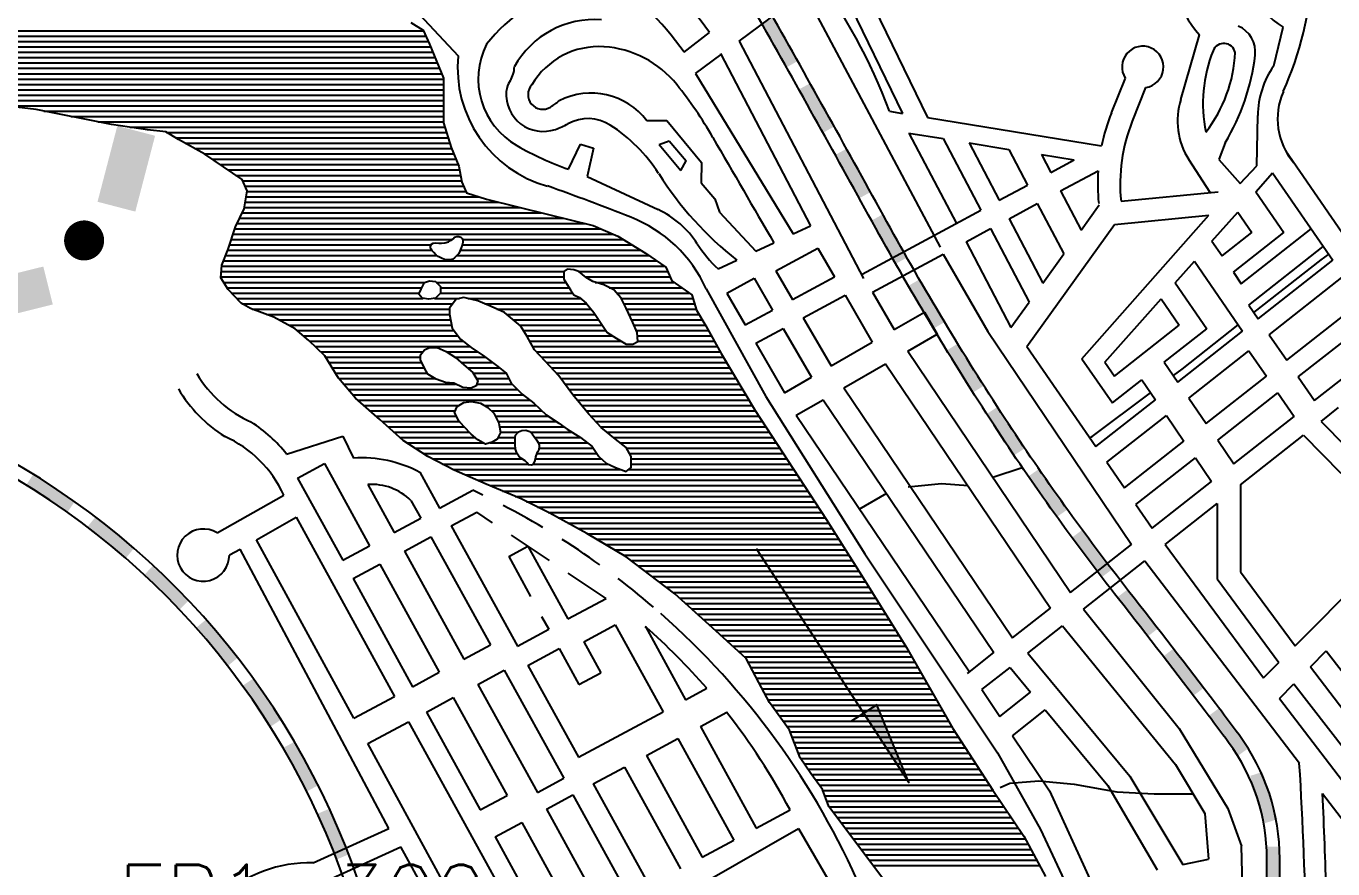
# Model space of a CAD drawing. Extents: x 578289 to 593263, y 7501070 to 7511782.
# Drawn here: x 582060 to 583282, y 7510022 to 7510809 of the extents above; entities that cross this region are included whole.
import ezdxf

# ---------------------------------------------------------------- set-up
doc = ezdxf.new("R2010")
doc.units = 0
doc.header["$LTSCALE"] = 170
doc.header["$MEASUREMENT"] = 0
doc.linetypes.add('HIDDEN', pattern=[0.375, 0.25, -0.125])
doc.layers.get('0').update_dxf_attribs({"linetype": 'CONTINUOUS'})
for name, color, linetype in [('HATCH', 4, 'CONTINUOUS'), ('L-FERREA', 6, 'CONTINUOUS'), ('LIMITE-PROJETO', 1, 'CONTINUOUS'), ('PROJECAO', 7, 'HIDDEN'), ('RIO', 4, 'CONTINUOUS'), ('RUA', 7, 'CONTINUOUS'), ('TEXTO', 5, 'CONTINUOUS')]:
    doc.layers.add(name, color=color, linetype=linetype)
doc.styles.get("Standard").update_dxf_attribs({"font": 'ROMANSBR.SHX'})

# ---------------------------------------------------------------- blocks, each defined once
blk = doc.blocks.new('*X9')
at = {"color": 0}
for p, q in [((581785.4, 7510805), (582432, 7510805)), ((581781.5, 7510795), (582436.5, 7510795)), ((581783.5, 7510800), (582434.2, 7510800)), ((581775.6, 7510780), (582442.7, 7510780)), ((581777.5, 7510785), (582440.6, 7510785)), ((581779.5, 7510790), (582438.6, 7510790)), ((581771.6, 7510770), (582446.8, 7510770)), ((581773.6, 7510775), (582444.7, 7510775)), ((581767.7, 7510760), (582450.5, 7510760)), ((581769.6, 7510765), (582448.8, 7510765)), ((581789.4, 7510755), (582450.5, 7510755)), ((581820.6, 7510750), (582450.5, 7510750)), ((581863.3, 7510745), (582450.5, 7510745)), ((581945.6, 7510740), (582450.5, 7510740)), ((582039.1, 7510735), (582450.5, 7510735)), ((582076.9, 7510730), (582450.5, 7510730)), ((582102.2, 7510725), (582450.5, 7510725)), ((582127.6, 7510720), (582450.5, 7510720)), ((582157.3, 7510715), (582451.8, 7510715)), ((582191.8, 7510710), (582453.4, 7510710)), ((582200.4, 7510705), (582454.9, 7510705)), ((582209.2, 7510700), (582456.5, 7510700)), ((582218.2, 7510695), (582458.2, 7510695)), ((582227.1, 7510690), (582460.2, 7510690)), ((582234.5, 7510685), (582462.3, 7510685)), ((582241.8, 7510680), (582464.4, 7510680)), ((582249.1, 7510675), (582465.6, 7510675)), ((582256.4, 7510670), (582466.6, 7510670)), ((582262.7, 7510665), (582467.5, 7510665)), ((582265.1, 7510660), (582469.3, 7510660)), ((582265.4, 7510645), (582501.8, 7510645)), ((582266.2, 7510650), (582483.5, 7510650)), ((582267.1, 7510655), (582471.5, 7510655)), ((582262.5, 7510635), (582541.8, 7510635)), ((582264.5, 7510640), (582521.8, 7510640)), ((582255.7, 7510620), (582597.8, 7510620)), ((582257.8, 7510625), (582583.1, 7510625)), ((582260.2, 7510630), (582562.3, 7510630)), ((582252.4, 7510610), (582458.4, 7510610)), ((582254, 7510615), (582609.2, 7510615)), ((582468.3, 7510610), (582618.6, 7510610)), ((582249, 7510600), (582439.6, 7510600)), ((582250.7, 7510605), (582439, 7510605)), ((582466.1, 7510600), (582635, 7510600)), ((582468.1, 7510605), (582626.8, 7510605)), ((582243.3, 7510585), (582657.2, 7510585)), ((582245, 7510590), (582650, 7510590)), ((582247, 7510595), (582444.2, 7510595)), ((582463, 7510595), (582642.8, 7510595)), ((582242.5, 7510575), (582563, 7510575)), ((582242.9, 7510580), (582563, 7510580)), ((582577, 7510580), (582660.2, 7510580)), ((582583.5, 7510575), (582662.4, 7510575)), ((582245.2, 7510570), (582433.2, 7510570)), ((582248.3, 7510565), (582430.5, 7510565)), ((582252.5, 7510560), (582427.9, 7510560)), ((582443.7, 7510570), (582564.8, 7510570)), ((582447.7, 7510565), (582567.9, 7510565)), ((582447.7, 7510560), (582571.1, 7510560)), ((582592.4, 7510570), (582665.9, 7510570)), ((582605.5, 7510565), (582673.2, 7510565)), ((582612.3, 7510560), (582680.4, 7510560)), ((582257.1, 7510555), (582431.5, 7510555)), ((582262.2, 7510550), (582459.4, 7510550)), ((582442.2, 7510555), (582465.5, 7510555)), ((582473.3, 7510555), (582578.8, 7510555)), ((582489.1, 7510550), (582584.4, 7510550)), ((582616.8, 7510555), (582683.8, 7510555)), ((582619.3, 7510550), (582685.3, 7510550)), ((582271.7, 7510545), (582456.3, 7510545)), ((582285.4, 7510540), (582456.3, 7510540)), ((582296.8, 7510535), (582457.2, 7510535)), ((582500.5, 7510545), (582588.5, 7510545)), ((582509.9, 7510540), (582592.3, 7510540)), ((582515.8, 7510535), (582595.6, 7510535)), ((582621.7, 7510545), (582686.8, 7510545)), ((582624.1, 7510540), (582689.5, 7510540)), ((582626.5, 7510535), (582692.5, 7510535)), ((582305.9, 7510530), (582458.1, 7510530)), ((582313.9, 7510525), (582460.2, 7510525)), ((582521.8, 7510530), (582598.9, 7510530)), ((582525.2, 7510525), (582602.3, 7510525)), ((582628.7, 7510530), (582695.5, 7510530)), ((582630.8, 7510525), (582698.3, 7510525)), ((582319.8, 7510520), (582464.1, 7510520)), ((582325.6, 7510515), (582469, 7510515)), ((582528.3, 7510520), (582608.5, 7510520)), ((582531.1, 7510515), (582616.8, 7510515)), ((582631.8, 7510520), (582701, 7510520)), ((582632.3, 7510515), (582703.8, 7510515)), ((582330.8, 7510510), (582475.5, 7510510)), ((582335.9, 7510505), (582431.4, 7510505)), ((582340.5, 7510500), (582429, 7510500)), ((582453.6, 7510505), (582482.6, 7510505)), ((582461.5, 7510500), (582489.8, 7510500)), ((582534, 7510510), (582706.6, 7510510)), ((582537.4, 7510505), (582709.4, 7510505)), ((582542.1, 7510500), (582712.3, 7510500)), ((582343.6, 7510495), (582430.3, 7510495)), ((582346.7, 7510490), (582432.8, 7510490)), ((582467.1, 7510495), (582496.5, 7510495)), ((582473, 7510490), (582503.1, 7510490)), ((582546.7, 7510495), (582715.3, 7510495)), ((582551.5, 7510490), (582718.3, 7510490)), ((582349.8, 7510485), (582435.6, 7510485)), ((582353, 7510480), (582443.2, 7510480)), ((582357.3, 7510475), (582461.7, 7510475)), ((582478.6, 7510485), (582509.3, 7510485)), ((582481.6, 7510480), (582511.8, 7510480)), ((582481.7, 7510475), (582514.6, 7510475)), ((582556.2, 7510485), (582721.2, 7510485)), ((582560.3, 7510480), (582724.2, 7510480)), ((582564, 7510475), (582727.2, 7510475)), ((582361.5, 7510470), (582519.6, 7510470)), ((582365.7, 7510465), (582524.8, 7510465)), ((582567.7, 7510470), (582730.2, 7510470)), ((582571.4, 7510465), (582733.1, 7510465)), ((582370.4, 7510460), (582531.2, 7510460)), ((582376.2, 7510455), (582465, 7510455)), ((582381.9, 7510450), (582461.6, 7510450)), ((582488.8, 7510455), (582537.1, 7510455)), ((582495.3, 7510450), (582542.5, 7510450)), ((582575.5, 7510460), (582736.1, 7510460)), ((582579.7, 7510455), (582739.1, 7510455)), ((582583.8, 7510450), (582742.1, 7510450)), ((582387.7, 7510445), (582462.7, 7510445)), ((582393.4, 7510440), (582465.4, 7510440)), ((582498.9, 7510445), (582548.3, 7510445)), ((582501.4, 7510440), (582555.8, 7510440)), ((582588.2, 7510445), (582745.3, 7510445)), ((582592.8, 7510440), (582748.6, 7510440)), ((582398.9, 7510435), (582469.8, 7510435)), ((582404.4, 7510430), (582474.8, 7510430)), ((582409.9, 7510425), (582480.2, 7510425)), ((582501.4, 7510425), (582517.6, 7510425)), ((582502.8, 7510435), (582563.1, 7510435)), ((582503.7, 7510430), (582520.6, 7510430)), ((582531.9, 7510430), (582570.8, 7510430)), ((582535.9, 7510425), (582578.7, 7510425)), ((582597.5, 7510435), (582751.9, 7510435)), ((582603.4, 7510430), (582755.1, 7510430)), ((582609.5, 7510425), (582758.4, 7510425)), ((582416.3, 7510420), (582487.8, 7510420)), ((582424, 7510415), (582517.9, 7510415)), ((582494.1, 7510420), (582517.6, 7510420)), ((582539.1, 7510420), (582585.1, 7510420)), ((582539.9, 7510415), (582590.5, 7510415)), ((582615.9, 7510420), (582761.7, 7510420)), ((582621.8, 7510415), (582764.9, 7510415)), ((582431.6, 7510410), (582519.4, 7510410)), ((582440.2, 7510405), (582524.2, 7510405)), ((582536.3, 7510405), (582598.2, 7510405)), ((582537.6, 7510410), (582593.8, 7510410)), ((582624.5, 7510410), (582768.2, 7510410)), ((582626.1, 7510405), (582771.5, 7510405)), ((582449.8, 7510400), (582529.6, 7510400)), ((582459.4, 7510395), (582616.7, 7510395)), ((582470.7, 7510390), (582781.2, 7510390)), ((582533.7, 7510400), (582604.9, 7510400)), ((582623.5, 7510395), (582778, 7510395)), ((582626.1, 7510400), (582774.7, 7510400)), ((582482.3, 7510385), (582784.5, 7510385)), ((582493.9, 7510380), (582787.8, 7510380)), ((582505.7, 7510375), (582791, 7510375)), ((582517.5, 7510370), (582794.3, 7510370)), ((582528.3, 7510365), (582797.6, 7510365)), ((582538.4, 7510360), (582800.8, 7510360)), ((582548.4, 7510355), (582804.1, 7510355)), ((582557.7, 7510350), (582807.4, 7510350)), ((582566.9, 7510345), (582810.6, 7510345)), ((582576.1, 7510340), (582813.7, 7510340)), ((582585.3, 7510335), (582816.9, 7510335)), ((582593.7, 7510330), (582820, 7510330)), ((582602.1, 7510325), (582823.2, 7510325)), ((582610.5, 7510320), (582826.4, 7510320)), ((582618.9, 7510315), (582829.5, 7510315)), ((582626, 7510310), (582832.7, 7510310)), ((582632.6, 7510305), (582835.8, 7510305)), ((582639.2, 7510300), (582839, 7510300)), ((582645.8, 7510295), (582842.2, 7510295)), ((582652.3, 7510290), (582845.3, 7510290)), ((582658.9, 7510285), (582848.4, 7510285)), ((582665.5, 7510280), (582851.5, 7510280)), ((582671.3, 7510275), (582854.6, 7510275)), ((582676.8, 7510270), (582857.7, 7510270)), ((582682.3, 7510265), (582860.9, 7510265)), ((582687.8, 7510260), (582864, 7510260)), ((582693.4, 7510255), (582867.1, 7510255)), ((582698.9, 7510250), (582870.2, 7510250)), ((582704.4, 7510245), (582873.3, 7510245)), ((582709.9, 7510240), (582876.4, 7510240)), ((582715.4, 7510235), (582879.5, 7510235)), ((582720.8, 7510230), (582882.6, 7510230)), ((582726.3, 7510225), (582885.6, 7510225)), ((582731.7, 7510220), (582888.4, 7510220)), ((582735.2, 7510215), (582891.3, 7510215)), ((582737.9, 7510210), (582894.1, 7510210)), ((582740.6, 7510205), (582897, 7510205)), ((582743.2, 7510200), (582899.9, 7510200)), ((582745.9, 7510195), (582902.7, 7510195)), ((582748.5, 7510190), (582905.6, 7510190)), ((582751.2, 7510185), (582908.4, 7510185)), ((582753.8, 7510180), (582911.3, 7510180)), ((582756.9, 7510175), (582914.2, 7510175)), ((582760.6, 7510170), (582917, 7510170)), ((582764.2, 7510165), (582919.9, 7510165)), ((582767.9, 7510160), (582922.7, 7510160)), ((582771.5, 7510155), (582925.6, 7510155)), ((582774.7, 7510150), (582928.7, 7510150)), ((582776.6, 7510145), (582932, 7510145)), ((582778.5, 7510140), (582935.2, 7510140)), ((582780.4, 7510135), (582938.5, 7510135)), ((582782.4, 7510130), (582941.7, 7510130)), ((582784.5, 7510125), (582945, 7510125)), ((582787.8, 7510120), (582948.2, 7510120)), ((582791.2, 7510115), (582951.5, 7510115)), ((582794.6, 7510110), (582954.7, 7510110)), ((582798.2, 7510105), (582958, 7510105)), ((582801.9, 7510100), (582961.2, 7510100)), ((582805.2, 7510095), (582964.5, 7510095)), ((582807.1, 7510090), (582967.8, 7510090)), ((582808.9, 7510085), (582971.1, 7510085)), ((582810.9, 7510080), (582974.5, 7510080)), ((582814.6, 7510075), (582977.8, 7510075)), ((582818.4, 7510070), (582981.2, 7510070)), ((582822.1, 7510065), (582984.5, 7510065)), ((582825.9, 7510060), (582987.8, 7510060)), ((582829.6, 7510055), (582991.2, 7510055)), ((582833.4, 7510050), (582994.2, 7510050)), ((582837.1, 7510045), (582996.9, 7510045)), ((582840.9, 7510040), (582999.6, 7510040)), ((582844.6, 7510035), (583002.3, 7510035)), ((582848.4, 7510030), (583005, 7510030)), ((582852.1, 7510025), (583007.7, 7510025))]:
    blk.add_line(p, q, dxfattribs=at)
blk = doc.blocks.new('R')
at = {"layer": 'LIMITE-PROJETO', "const_width": 18.7}
blk.add_lwpolyline([(-75.2, 0.3, 1), (-93.9, 0.4, 1)], format="xyb", close=True, dxfattribs=at)
at = {"layer": 'LIMITE-PROJETO'}
blk.add_solid([(36.9, 17.7), (36.6, -18.8), (-36.4, 18.3), (-36.6, -18.3)], dxfattribs=at)
blk = doc.blocks.new('E')
at = {"layer": 'L-FERREA'}
blk.add_solid([(-22.9, -6), (-22.9, 6), (23.4, -6), (23.4, 6)], dxfattribs=at)

msp = doc.modelspace()

# ---------------------------------------------------------------- linework, layer by layer
at = {"layer": 'L-FERREA'}
for points in [[(583453.6, 7509109.7), (583249.2, 7509367.3, -0.202033), (583215.6, 7509471.3, 0.00181), (583221.1, 7509504.2, -0.017938), (583232, 7509558.9, 0.082262), (583237.7, 7509641.3, 0.018733), (583239.6, 7509678, 0.015931), (583234, 7509956.2, -0.013671), (583232.2, 7510031.2, 0.161361), (583194.2, 7510147, 0.003421), (583172.1, 7510176.5, 0.003524), (583091, 7510281.5, -0.021567), (582975.3, 7510442.9, -0.0189), (582865.1, 7510626.5, 0.002632), (582756.5, 7510821.5, 0.206422), (582544.7, 7510982.6, 0.060563), (582333.4, 7511008.6, -0.008043), (582226.8, 7511010.4, 0.128748), (581850.1, 7510925, 0.128748)], [(583444.2, 7509102.2), (583240, 7509359.7, -0.202474), (583203.7, 7509472.8, 0.001836), (583209.2, 7509506.1, -0.017938), (583220.3, 7509561.7, 0.0834), (583225.7, 7509641.2, 0.019309), (583227.6, 7509678.1, 0.015931), (583222, 7509955.5, -0.013671), (583220.2, 7510031.3, 0.161361), (583184.5, 7510139.9, 0.003421), (583162.5, 7510169.3, 0.003524), (583081.6, 7510274.1, -0.021567), (582965.3, 7510436.4, -0.0189), (582854.6, 7510620.7, 0.002632), (582746, 7510815.7, 0.206422), (582541.8, 7510971, 0.060563), (582333.4, 7510996.6, -0.008043), (582226.4, 7510998.4, 0.128748), (581855.6, 7510914.4, 0.128748)], [(584381.9, 7507136), (583863, 7507621.9), (583761.1, 7507720.1, -0.03899), (583661.5, 7507832.2, -0.004875), (583583.3, 7507937.6, -0.015161), (583463.4, 7508117.4), (583366.9, 7508277.6), (583159.3, 7508605.1), (582860.7, 7509089.1), (582514.7, 7509656.8, -0.049482), (582424.2, 7509845, -0.018027), (582382.5, 7509973.8, 0.204119), (582026.2, 7510414.2, 0.204119)], [(584489.5, 7507018.4), (584373.7, 7507127.3), (583854.7, 7507613.2), (583752.7, 7507711.4, -0.03899), (583652, 7507825, -0.004877), (583573.6, 7507930.6, -0.015172), (583453.2, 7508111.1), (583356.7, 7508271.2), (583149.1, 7508598.8), (582850.4, 7509082.8), (582504.5, 7509650.6, -0.049482), (582412.9, 7509840.9, -0.018027), (582370.9, 7509970.5, 0.204119), (582020.6, 7510403.6, 0.204119)]]:
    msp.add_lwpolyline(points, format="xyb", dxfattribs=at)
at = {"layer": 'LIMITE-PROJETO', "const_width": 18.7}
msp.add_lwpolyline([(582117, 7510618.2, 1), (582112.3, 7510600.1, 1)], format="xyb", close=True, dxfattribs=at)
at = {"layer": 'LIMITE-PROJETO'}
msp.add_solid([(582145.7, 7510716.2), (582181, 7510707), (582127.2, 7510645.3), (582162.5, 7510636.1)], dxfattribs=at)
at = {"layer": 'PROJECAO'}
for p, q in [((582602.6, 7510274.7), (582481.7, 7510355.2)), ((582511.5, 7510313.7), (582548.9, 7510245.8))]:
    msp.add_line(p, q, dxfattribs=at)
msp.add_arc((582166.8, 7509709.3), 735.4, 49.2526, 64.9736, dxfattribs=at)
at = {"layer": 'RIO'}
for points in [[(582420.2, 7510812.8), (582431.7, 7510805.6), (582437.5, 7510792.6), (582450.5, 7510760.9), (582450.5, 7510745.1), (582450.5, 7510719.1), (582457.7, 7510696), (582464.9, 7510678.7), (582467.8, 7510663.6), (582472.1, 7510653.5), (582490.9, 7510647.7), (582548.6, 7510633.3), (582590.4, 7510623.2), (582613.5, 7510613.1), (582639.5, 7510597.3), (582658.3, 7510584.3), (582664, 7510571.3), (582682.8, 7510558.3), (582687.1, 7510543.9), (582695.8, 7510529.5), (582710.2, 7510503.6), (582741.9, 7510450.2), (582808.3, 7510348.6), (582842.9, 7510293.8), (582883.3, 7510228.9), (582926.6, 7510153.2), (582964.1, 7510095.5), (582993, 7510052.3), (583013.2, 7510014.8)], [(582861.9, 7510011.9), (582810.8, 7510080.2), (582804.8, 7510096), (582793.9, 7510110.9), (582784, 7510125.8), (582774.1, 7510151.5), (582755.2, 7510177.3), (582745.3, 7510196.1), (582733.4, 7510218.4), (582708.6, 7510241.2), (582666.9, 7510278.9), (582621.3, 7510313.6), (582584.6, 7510335.4), (582549.9, 7510354.2), (582523.1, 7510367.6), (582490.4, 7510381.5), (582460.6, 7510394.4), (582435.8, 7510407.3), (582413, 7510422.1), (582391.2, 7510441.9), (582368.4, 7510461.8), (582352.5, 7510480.6), (582339.6, 7510501.4), (582324.8, 7510515.8), (582311.9, 7510526.7), (582292, 7510537.6), (582270.2, 7510545.5), (582261.3, 7510550.5), (582249.4, 7510563.4), (582242.4, 7510574.3), (582243.4, 7510586.2), (582249.4, 7510601), (582256.3, 7510621.9), (582264.3, 7510638.7), (582267.2, 7510655.6), (582262.3, 7510666), (582227.6, 7510689.8), (582202.8, 7510703.6), (582190.9, 7510710.6), (582174, 7510712.5), (582140.3, 7510717.5), (582069.8, 7510731.4), (582019.3, 7510737.3)], [(583208.1, 7510541.7), (583271, 7510591), (583277.9, 7510596.1)], [(583132.8, 7510482.8), (583141, 7510489), (583193.5, 7510530.2)], [(583054.7, 7510425), (583057, 7510426), (583111.6, 7510466.9)], [(582964.1, 7510387.9), (582991.5, 7510397.1)], [(582885, 7510379), (582916, 7510382), (582941, 7510380)], [(582839, 7510358), (582865, 7510373)], [(582742.7, 7510321.2), (582885.4, 7510102.5), (582855.6, 7510175.3), (582831.2, 7510159.5)], [(582971, 7510098), (582980, 7510102), (583007, 7510104), (583040, 7510101), (583080, 7510094), (583115, 7510092), (583138, 7510092), (583151, 7510092)]]:
    msp.add_lwpolyline(points, dxfattribs=at)
at = {"layer": 'RIO', "linetype": 'CONTINUOUS'}
for points in [[(582438.5, 7510604), (582439.4, 7510605.7), (582440.8, 7510606.7), (582443.3, 7510606.9), (582446.1, 7510606.7), (582448.7, 7510606.6), (582451.9, 7510606.9), (582455.2, 7510607.8), (582457.1, 7510609.1), (582459.5, 7510610.8), (582461, 7510612.1), (582463.1, 7510612.8), (582465, 7510612.8), (582466.8, 7510612.1), (582467.9, 7510610.9), (582468.5, 7510609.3), (582468.6, 7510607.3), (582468.1, 7510604.7), (582467.2, 7510602.1), (582465.7, 7510599.2), (582464.9, 7510596.9), (582462.7, 7510594.7), (582461, 7510592.8), (582459.2, 7510591.7), (582456.9, 7510591.1), (582454.3, 7510591.1), (582451.4, 7510591.5), (582448.7, 7510592.6), (582445.6, 7510594), (582443.6, 7510595.4), (582441.7, 7510597.8), (582440, 7510599.4), (582439, 7510601.1), (582438.5, 7510602.4), (582438.5, 7510604)], [(582429.8, 7510563.7), (582432.9, 7510569.9), (582437.6, 7510571.5), (582443, 7510570.7), (582447.7, 7510566), (582447.7, 7510559.8), (582443, 7510555.1), (582436.8, 7510554.3), (582430.6, 7510555.1), (582427.5, 7510559), (582429.8, 7510563.7)], [(582563, 7510580), (582563, 7510573), (582569.2, 7510562.9), (582572.3, 7510558.2), (582577.8, 7510555.9), (582584, 7510550.5), (582591, 7510541.9), (582597.2, 7510532.5), (582603.5, 7510523.2), (582612.1, 7510517.7), (582621.4, 7510512.3), (582627.6, 7510512.3), (582632.3, 7510514.6), (582631.5, 7510523.2), (582627.6, 7510532.5), (582621.4, 7510545.8), (582616.7, 7510555.1), (582609.7, 7510562.9), (582600.4, 7510567.6), (582590.2, 7510570.7), (582584, 7510574.6), (582577, 7510580), (582572.3, 7510581.6), (582566.1, 7510582.4), (582563, 7510580)], [(582462.5, 7510554.3), (582456.3, 7510545.8), (582456.3, 7510540.3), (582458.6, 7510527.1), (582466.4, 7510517), (582476.5, 7510509.2), (582489, 7510500.6), (582501.4, 7510491.3), (582509.2, 7510485.1), (582513.9, 7510475.7), (582524, 7510465.6), (582534.9, 7510457), (582546.6, 7510446.1), (582558.3, 7510438.4), (582566.1, 7510432.9), (582578.6, 7510425.1), (582589.5, 7510416.6), (582595.7, 7510407.2), (582602.7, 7510401), (582611.3, 7510397.1), (582621.4, 7510393.2), (582626.1, 7510397.1), (582626.1, 7510407.2), (582621.4, 7510415.8), (582611.3, 7510423.6), (582598, 7510434.5), (582586.3, 7510446.9), (582571.5, 7510464.8), (582558.3, 7510482.7), (582545.8, 7510496), (582535.7, 7510506.9), (582528.7, 7510519.3), (582522.5, 7510529.4), (582507.7, 7510541.9), (582495.2, 7510547.3), (582482.8, 7510552.8), (582469.5, 7510555.9), (582462.5, 7510554.3)], [(582432.9, 7510506.9), (582437.6, 7510509.2), (582444.6, 7510509.2), (582453.2, 7510505.3), (582461.7, 7510499.9), (582469.5, 7510492.9), (582478.1, 7510485.8), (582482.8, 7510478.1), (582481.2, 7510473.4), (582476.5, 7510471.1), (582468.7, 7510471.8), (582460.2, 7510475.7), (582452.4, 7510476.5), (582443.8, 7510479.6), (582436, 7510484.3), (582432.9, 7510489.7), (582429, 7510497.5), (582429, 7510502.2), (582432.9, 7510506.9)], [(582463.3, 7510453.9), (582469.5, 7510457.8), (582476.5, 7510458.6), (582485.1, 7510457), (582492.1, 7510453.1), (582497.5, 7510447.7), (582502.2, 7510438.4), (582503.8, 7510429.8), (582500.7, 7510423.6), (582496, 7510420.5), (582489.8, 7510418.9), (582482.8, 7510422.8), (582476.5, 7510428.2), (582469.5, 7510435.3), (582464.8, 7510440.7), (582460.9, 7510448.5), (582463.3, 7510453.9)], [(582518, 7510427.1), (582520.8, 7510430.3), (582523.9, 7510431.5), (582527.7, 7510431.8), (582531.2, 7510430.6), (582533.6, 7510428.5), (582535.6, 7510425.3), (582537.4, 7510422.9), (582539, 7510420.3), (582540, 7510417.8), (582540, 7510415.8), (582539.3, 7510412.5), (582537.7, 7510410.3), (582536.7, 7510407), (582536.2, 7510404.8), (582535.8, 7510402.6), (582534.5, 7510400.5), (582532.7, 7510399.3), (582529.9, 7510399.6), (582528.7, 7510401.2), (582527, 7510403.1), (582523.4, 7510405.5), (582521, 7510407.6), (582519.2, 7510410.3), (582518, 7510414), (582517.6, 7510418.4), (582517.6, 7510422.1), (582517.6, 7510425), (582518, 7510427.1)]]:
    msp.add_lwpolyline(points, dxfattribs=at)
at = {"layer": 'RIO'}
msp.add_solid([(582855.6, 7510175.3), (582843.4, 7510167.4), (582885.4, 7510102.5)], dxfattribs=at)
at = {"layer": 'RUA', "linetype": 'CONTINUOUS'}
for p, q in [((582750.4, 7510994.1), (582879.7, 7510727.9)), ((582814.7, 7510905.8), (582902.9, 7510724.1)), ((582726.9, 7510795.4), (582788, 7510840.9)), ((582788, 7510840.9), (582914.9, 7510602.9)), ((582427.7, 7510820.7), (582464.4, 7510781.7)), ((582675.4, 7510785), (582699.1, 7510803.4)), ((583226.6, 7510772.3), (583235.6, 7510808.6)), ((582726.9, 7510795.4), (582843.2, 7510573.7)), ((583139.8, 7510740.9), (583157.1, 7510801.2)), ((582686.2, 7510765.2), (582710, 7510782.9)), ((582709.5, 7510783.9), (582793.6, 7510622.8)), ((582686.2, 7510765.2), (582777.3, 7510615.3)), ((583075, 7510728.4), (583088, 7510760.8)), ((583094.5, 7510720.5), (583107.1, 7510752.2)), ((582867.4, 7510729.9), (582879.7, 7510727.9)), ((582640.7, 7510721.1), (582659.3, 7510721.1)), ((582659.3, 7510721.1), (582691.9, 7510682.1)), ((582902.9, 7510724.1), (583065.7, 7510697.6)), ((583210.9, 7510679), (583211.7, 7510726)), ((582885.6, 7510709.5), (582917.8, 7510704.3)), ((582885.6, 7510709.5), (582930, 7510625)), ((582567.5, 7510675.7), (582578.5, 7510699)), ((582578.5, 7510699), (582590.7, 7510695.5)), ((582590.7, 7510695.5), (582584.9, 7510668.8)), ((582652.2, 7510698.7), (582661.4, 7510702.3)), ((582652.2, 7510698.7), (582672.5, 7510674.4)), ((582661.4, 7510702.3), (582677.3, 7510683.4)), ((582917.8, 7510704.3), (582952.9, 7510637.4)), ((582942, 7510700.4), (582970.1, 7510646.7)), ((582942, 7510700.4), (582979.1, 7510694.3)), ((582979.1, 7510694.3), (582996.6, 7510660.9)), ((583181.1, 7510700.4), (583175.3, 7510684.7)), ((582672.5, 7510674.4), (582677.3, 7510683.4)), ((582691.9, 7510682.1), (582691.3, 7510663)), ((583009.5, 7510689.4), (583018.3, 7510672.6)), ((583009.5, 7510689.4), (583040.2, 7510684.4)), ((583018.3, 7510672.6), (583040.2, 7510684.4)), ((583167.1, 7510654), (583147.2, 7510684.7)), ((583175.3, 7510684.7), (583195.2, 7510662.5)), ((583237.9, 7510692.8), (583326.2, 7510564.6)), ((583027.3, 7510655.4), (583062.5, 7510674.3)), ((583195.2, 7510662.5), (583210.9, 7510679)), ((583209.9, 7510654.7), (583225.5, 7510672.3)), ((583225.5, 7510672.3), (583281.8, 7510590.6)), ((582584.9, 7510668.8), (582651.2, 7510638)), ((582691.3, 7510663), (582704.1, 7510647.9)), ((582970.1, 7510646.7), (582996.6, 7510660.9)), ((582704.1, 7510647.9), (582708.7, 7510635.7)), ((583027.3, 7510655.4), (583046.5, 7510618.9)), ((583083.9, 7510645.8), (583174.8, 7510654.7)), ((583209.9, 7510654.7), (583236.2, 7510616.6)), ((582708.7, 7510635.7), (582742.4, 7510599)), ((582841.8, 7510577.6), (582952.9, 7510637.4)), ((582979.2, 7510629.5), (583005.6, 7510643.7)), ((583005.6, 7510643.7), (583030.4, 7510596.5)), ((583046.5, 7510618.9), (583063.4, 7510642.4)), ((583047.4, 7510498.6), (583165.9, 7510632.7)), ((583077.9, 7510624), (583165.9, 7510632.7)), ((583168.9, 7510608.4), (583193, 7510635.6)), ((583193, 7510635.6), (583206.1, 7510616.7)), ((582777.3, 7510615.3), (582793.6, 7510622.8)), ((582939, 7510607.8), (582962, 7510620.2)), ((582962, 7510620.2), (582998, 7510551.5)), ((582979.2, 7510629.5), (583010.8, 7510569.2)), ((582996, 7510510.2), (583077.9, 7510624)), ((582939, 7510607.8), (582981, 7510527.8)), ((583168.9, 7510608.4), (583178.3, 7510594.8)), ((583178.3, 7510594.8), (583206.1, 7510616.7)), ((583188.9, 7510579.4), (583236.2, 7510616.6)), ((583196.3, 7510568.7), (583261.5, 7510620)), ((582742.4, 7510599), (582759.5, 7510606.9)), ((582761.3, 7510580.7), (582800.4, 7510601.8)), ((582800.4, 7510601.8), (582816, 7510575)), ((582851.6, 7510560.8), (582917.5, 7510596.3)), ((582917.5, 7510596.3), (582959.4, 7510524.1)), ((583010.8, 7510569.2), (583030.4, 7510596.5)), ((583203.3, 7510548.6), (583272.9, 7510603.4)), ((582707.2, 7510582.6), (582724.8, 7510590.7)), ((583134.5, 7510569.5), (583152.5, 7510589.7)), ((583152.5, 7510589.7), (583197.5, 7510524.3)), ((583212.1, 7510535.8), (583281.8, 7510590.6)), ((582715.3, 7510560), (582740.9, 7510573.8)), ((582740.9, 7510573.8), (582758.2, 7510544)), ((582761.3, 7510580.7), (582776.8, 7510554)), ((582776.8, 7510554), (582816, 7510575)), ((583188.9, 7510579.4), (583196.3, 7510568.7)), ((583222.3, 7510521), (583292, 7510575.8)), ((582696.1, 7510564), (582752, 7510463.2)), ((582715.3, 7510560), (582732.6, 7510530.2)), ((582851.6, 7510560.8), (582871.8, 7510525.8)), ((583134.5, 7510569.5), (583164, 7510526.7)), ((582786.7, 7510536.9), (582825.9, 7510558)), ((582825.9, 7510558), (582851.3, 7510514)), ((582981, 7510527.8), (582998, 7510551.5)), ((583068.9, 7510495.3), (583121.3, 7510554.5)), ((583121.3, 7510554.5), (583138.3, 7510529.9)), ((583203.3, 7510548.6), (583212.1, 7510535.8)), ((583238.8, 7510497.2), (583308.4, 7510551.9)), ((582732.6, 7510530.2), (582758.2, 7510544)), ((582786.7, 7510536.9), (582812.8, 7510491.9)), ((582871.8, 7510525.8), (582900.1, 7510542.1)), ((582900.1, 7510542.1), (582911.9, 7510521.6)), ((583249.5, 7510481.6), (583319.5, 7510536.6)), ((582742.5, 7510513.1), (582768.1, 7510526.9)), ((582768.1, 7510526.9), (582794.5, 7510481.3)), ((582959.4, 7510524.1), (583093.7, 7510325.1)), ((583077.8, 7510482.3), (583138.3, 7510529.9)), ((583124.2, 7510495.4), (583164, 7510526.7)), ((583137, 7510476.7), (583197.5, 7510524.3)), ((583264.7, 7510459.5), (583359.6, 7510534.2)), ((582742.5, 7510513.1), (582769.3, 7510466.8)), ((582812.8, 7510491.9), (582851.3, 7510514)), ((582884.5, 7510505.8), (582911.9, 7510521.6)), ((582996, 7510510.2), (583060.5, 7510416.6)), ((583222.3, 7510521), (583238.8, 7510497.2)), ((582884.5, 7510505.8), (583036.7, 7510280.3)), ((583047.4, 7510498.6), (583075.8, 7510457.3)), ((583147.2, 7510461.9), (583203.3, 7510506.1)), ((583203.3, 7510506.1), (583219.8, 7510482.2)), ((582824.8, 7510471.5), (582863.7, 7510493.9)), ((582863.7, 7510493.9), (583017.9, 7510265.5)), ((583068.9, 7510495.3), (583077.8, 7510482.3)), ((583124.2, 7510495.4), (583137, 7510476.7)), ((582769.3, 7510466.8), (582794.5, 7510481.3)), ((583075.8, 7510457.3), (583103.3, 7510478.9)), ((583103.3, 7510478.9), (583116.1, 7510460.3)), ((583163.6, 7510438.1), (583219.8, 7510482.2)), ((583249.5, 7510481.6), (583264.7, 7510459.5)), ((582752, 7510463.2), (582844.4, 7510316.2)), ((582824.8, 7510471.5), (582982.5, 7510237.8)), ((583147.2, 7510461.9), (583163.6, 7510438.1)), ((583174.3, 7510422.5), (583230.5, 7510466.7)), ((583230.5, 7510466.7), (583245.7, 7510444.6)), ((582780.3, 7510445.8), (582805.4, 7510460.3)), ((582805.4, 7510460.3), (582965, 7510224)), ((583060.5, 7510416.6), (583116.1, 7510460.3)), ((583270.9, 7510440.1), (583287.1, 7510453)), ((582780.3, 7510445.8), (582942.2, 7510206)), ((583070.7, 7510401.8), (583126.3, 7510445.5)), ((583126.3, 7510445.5), (583142.7, 7510421.7)), ((583189.5, 7510400.5), (583245.7, 7510444.6)), ((583270.9, 7510440.1), (583293.9, 7510416.6)), ((582303.8, 7510409.4), (582356.5, 7510426.3)), ((582356.5, 7510426.3), (582366.5, 7510405.8)), ((583195.7, 7510380.7), (583254.6, 7510427.2)), ((583254.6, 7510427.2), (583289.4, 7510391.6)), ((583087.1, 7510377.9), (583142.7, 7510421.7)), ((583174.3, 7510422.5), (583189.5, 7510400.5)), ((582314.2, 7510387.1), (582339.3, 7510400.6)), ((582339.3, 7510400.6), (582381.5, 7510323.9)), ((583070.7, 7510401.8), (583087.1, 7510377.9)), ((583097.8, 7510362.4), (583153.4, 7510406.1)), ((583153.4, 7510406.1), (583168.6, 7510384)), ((582428.5, 7510392.5), (582446.9, 7510359)), ((582314.2, 7510387.1), (582356.5, 7510310.4)), ((582380, 7510381.1), (582404.6, 7510336.3)), ((583113, 7510340.3), (583168.6, 7510384)), ((583195.7, 7510380.7), (583195.7, 7510299.6)), ((582238.9, 7510335.8), (582301.2, 7510371.1)), ((582420.1, 7510366.2), (582429.3, 7510349.6)), ((582446.9, 7510359), (582477.9, 7510375.7)), ((582457.8, 7510342.4), (582481.7, 7510355.2)), ((583097.8, 7510362.4), (583113, 7510340.3)), ((583125.3, 7510325), (583173.8, 7510363.4)), ((583173.8, 7510363.4), (583173.8, 7510292.8)), ((582275.7, 7510329.5), (582312.8, 7510350.5)), ((582312.8, 7510350.5), (582404.8, 7510183.1)), ((582404.6, 7510336.3), (582429.3, 7510349.6)), ((582457.8, 7510342.4), (582519.6, 7510230.1)), ((582366.8, 7510162.7), (582275.7, 7510329.5)), ((582414.2, 7510318.9), (582438.8, 7510332.2)), ((582438.8, 7510332.2), (582494.4, 7510231.3)), ((582250.4, 7510315.2), (582260.4, 7510320.8)), ((582399.5, 7510059.7), (582260.4, 7510320.8)), ((582356.5, 7510310.4), (582381.5, 7510323.9)), ((582414.2, 7510318.9), (582469.7, 7510218)), ((582511.5, 7510313.7), (582529.5, 7510323.3)), ((582529.5, 7510323.3), (582566.9, 7510255.5)), ((582844.4, 7510316.2), (582968.4, 7510130.4)), ((583036.7, 7510280.3), (583093.7, 7510325.1)), ((583125.3, 7510325), (583217, 7510200.3)), ((582366, 7510293.1), (582391.1, 7510306.5)), ((582391.1, 7510306.5), (582446.6, 7510205.6)), ((583048.9, 7510264.6), (583106.2, 7510309.9)), ((583106.2, 7510309.9), (583250.6, 7510120.7)), ((582366, 7510293.1), (582421.6, 7510192.1)), ((583173.8, 7510292.8), (583231.3, 7510214.7)), ((583195.7, 7510299.6), (583246.7, 7510230.3)), ((583246.7, 7510230.3), (583315.2, 7510299.4)), ((582566.9, 7510255.5), (582602.6, 7510274.7)), ((582982.5, 7510237.8), (583017.9, 7510265.5)), ((583048.9, 7510264.6), (583138.3, 7510153)), ((582519.6, 7510230.1), (582548.9, 7510245.8)), ((582581.8, 7510234), (582611.2, 7510249.8)), ((582611.2, 7510249.8), (582655.8, 7510168.7)), ((582639.3, 7510248.3), (582676.9, 7510180)), ((582996.9, 7510223.5), (583029.3, 7510249.1)), ((583029.3, 7510249.1), (583134.7, 7510119.5)), ((582469.7, 7510218), (582494.4, 7510231.3)), ((582581.8, 7510234), (582597.6, 7510205.2)), ((582529.5, 7510212), (582558.8, 7510227.8)), ((582558.8, 7510227.8), (582577.2, 7510194.3)), ((582940.4, 7510204.6), (582965, 7510224)), ((582996.9, 7510223.5), (583092.1, 7510108.5)), ((583261.1, 7510210.8), (583275.8, 7510225.6)), ((583275.8, 7510225.6), (583378.8, 7510091.6)), ((582421.6, 7510192.1), (582446.6, 7510205.6)), ((582482.7, 7510194.3), (582507.4, 7510207.6)), ((582507.4, 7510207.6), (582563.1, 7510106.5)), ((582529.5, 7510212), (582576.8, 7510126.2)), ((582577.2, 7510194.3), (582597.6, 7510205.2)), ((582953.8, 7510189.4), (582980.2, 7510210.2)), ((582980.2, 7510210.2), (582999.4, 7510187)), ((583217, 7510200.3), (583231.3, 7510214.7)), ((583261.1, 7510210.8), (583362.1, 7510077.4)), ((582482.7, 7510194.3), (582538.4, 7510093.2)), ((583231.9, 7510181.2), (583245.3, 7510194.8)), ((583245.3, 7510194.8), (583346.6, 7510064.2)), ((582366.8, 7510162.7), (582404.8, 7510183.1)), ((582434.6, 7510168.4), (582459.7, 7510181.9)), ((582459.7, 7510181.9), (582510, 7510090.4)), ((582676.9, 7510180), (582696.7, 7510190.7)), ((582953.8, 7510189.4), (582970.6, 7510164.2)), ((582970.6, 7510164.2), (582999.4, 7510187)), ((583231.9, 7510181.2), (583331.2, 7510051.1)), ((582434.6, 7510168.4), (582485, 7510076.9)), ((582576.8, 7510126.2), (582655.8, 7510168.7)), ((582690.7, 7510155), (582715.3, 7510168.2)), ((582982.6, 7510146.3), (583013.1, 7510170.5)), ((583013.1, 7510170.5), (583071.6, 7510099.8)), ((582379.8, 7510139), (582417.9, 7510159.4)), ((582417.9, 7510159.4), (582540.3, 7509936.9)), ((582640.2, 7510127.9), (582669.6, 7510143.7)), ((582669.6, 7510143.7), (582721.9, 7510048.7)), ((582690.7, 7510155), (582743, 7510060)), ((582982.6, 7510146.3), (583016.9, 7510094.9)), ((583138.3, 7510153), (583183.6, 7510078.4)), ((582463.9, 7509984.9), (582379.8, 7510139)), ((582640.2, 7510127.9), (582692.5, 7510032.9)), ((582968.4, 7510130.4), (583008.5, 7510058.7)), ((583134.7, 7510119.5), (583162.2, 7510073.7)), ((582590.6, 7510101.2), (582619.8, 7510116.9)), ((582619.8, 7510116.9), (582672.1, 7510021.9)), ((583092.1, 7510108.5), (583141.7, 7510025.9)), ((582538.4, 7510093.2), (582563.1, 7510106.5)), ((582590.6, 7510101.2), (582642.9, 7510006.2)), ((583016.9, 7510094.9), (583056.5, 7510008.3)), ((583071.6, 7510099.8), (583117.8, 7510020.9)), ((582485, 7510076.9), (582510, 7510090.4)), ((582546.9, 7510077.7), (582571.6, 7510091)), ((582571.6, 7510091), (582623.9, 7509996)), ((583272.3, 7510092.3), (583315.6, 7510035.5)), ((582546.9, 7510077.7), (582599.2, 7509982.7)), ((582743, 7510060), (582774.6, 7510077)), ((583162.2, 7510073.7), (583165.8, 7510030.8)), ((583183.6, 7510078.4), (583196.6, 7510043.2)), ((582328.8, 7510027.4), (582399.5, 7510059.7)), ((582498.8, 7510051.9), (582523.8, 7510065.3)), ((582523.8, 7510065.3), (582576.1, 7509970.3)), ((582611.4, 7509961.8), (582782.4, 7510059.5)), ((582782.4, 7510059.5), (582822.3, 7509991)), ((583008.5, 7510058.7), (583037.7, 7509996.8)), ((582498.8, 7510051.9), (582544.3, 7509969.1)), ((582692.5, 7510032.9), (582721.9, 7510048.7)), ((582342.5, 7510011.3), (582410.6, 7510042.4)), ((582450.3, 7509970.3), (582410.6, 7510042.4)), ((583203.4, 7509779.1), (583196.6, 7510043.2)), ((583141.7, 7510025.9), (583165.8, 7510030.8))]:
    msp.add_line(p, q, dxfattribs=at)
for centre, radius, start, end in [((582361.4, 7510540.5), 540.3, 20.5198, 52.3059), ((582437.2, 7510618.1), 320.9, 35.2789, 76.8562), ((582437.2, 7510618.1), 290.9, 35.0172, 76.754), ((583238.4, 7510872.2), 107.9, 172.0657, 221.1514), ((583268.3, 7510865.4), 65.6, 162.2684, 240.0798), ((582942.5, 7510878.8), 320.8, 336.001, 356.8953), ((582613.5, 7510696.4), 155.9, 105.6031, 141.9319), ((582591.4, 7510730.3), 85.2, 85.3527, 150.9727), ((583183.1, 7510785.3), 26.3, 353.224, 66.672), ((582554.5, 7510760.1), 71.5, 153.0157, 240.4683), ((583180, 7510782.5), 10.8, 12.4473, 158.4108), ((582578, 7510770.1), 114.2, 174.1621, 254.7037), ((582595.8, 7510717.4), 72.9, 86.2378, 149.2071), ((582594.4, 7510695.2), 95.2, 38.7213, 86.2378), ((583104.2, 7510771.3), 19.4, 278.6689, 212.9034), ((583295.5, 7510736.8), 135, 158.4108, 191.2309), ((583059.6, 7510791.1), 131.2, 322.0843, 357.2446), ((583006, 7510806.3), 204.7, 328.8441, 353.224), ((582493.4, 7510771.4), 23.4, 325.7257, 0.398), ((583295.6, 7510724.6), 83.9, 145.3457, 178.9942), ((582529.7, 7510746.7), 20.5, 145.7257, 175.3703), ((582543.3, 7510745.4), 13.7, 137.2759, 302.3727), ((582364.3, 7510510.8), 390.1, 29.9298, 38.7213), ((582543.8, 7510745.6), 34.6, 175.3703, 289.3194), ((582588.5, 7510681), 65.8, 37.5309, 116.9121), ((583292.9, 7510722.8), 62.7, 156.001, 220.5211), ((582501.8, 7510810.8), 91.1, 302.3727, 308.6666), ((583203, 7510720.7), 66.3, 162.2679, 212.8209), ((582530.5, 7510783.4), 74.7, 289.3194, 299.1077), ((582585.7, 7510684.4), 38.6, 57.5251, 119.1077), ((583241.2, 7510661.7), 179.1, 158.1438, 168.4239), ((583241.2, 7510661.7), 158.1, 158.1438, 185.7656), ((582526.9, 7510592.1), 148, 32.5131, 57.5251), ((582670.9, 7510965.5), 307.7, 240.4683, 250.361), ((597124, 7519008.2), 16640.9, 209.9298, 210.32171), ((582928.9, 7510848.3), 328.7, 212.5131, 231.6036), ((583241.2, 7510661.7), 179.1, 175.9581, 185.7656), ((581558.6, 7507902), 2930.1, 68.6442, 70.2687), ((582614.4, 7510558.9), 87.2, 32.7146, 65.0803), ((582578.6, 7510510.6), 129.1, 24.4354, 68.6442), ((582794.4, 7510674.5), 126.7, 212.7146, 226.5215), ((582316.9, 7510542), 112.5, 210.5481, 245.9533), ((582316.9, 7510537.9), 132.5, 210.5481, 237.709), ((582202.2, 7510330.8), 128.5, 37.7044, 57.5794), ((582202.2, 7510326.7), 108.5, 24.1572, 66.1063), ((582373.7, 7510288.6), 117.4, 62.1579, 93.485), ((582383.1, 7510327.9), 53.3, 45.9612, 93.3648), ((582226, 7510315.1), 24.4, 58.0448, 0.0959), ((582166.8, 7509709.3), 735.4, 23.5175, 48.5408), ((582241.1, 7509794.9), 603.4, 40.9838, 48.7145), ((582241.1, 7509794.9), 603.4, 27.8692, 38.2165), ((579938.7, 7509911), 3318.5, 357.7998, 3.622), ((579938.1, 7509921.9), 3338.5, 1.3034, 2.9258), ((582324.9, 7509905.9), 121.6, 88.1439, 132.779)]:
    msp.add_arc(centre, radius, start, end, dxfattribs=at)

# ---------------------------------------------------------------- block references
at = {"layer": 'HATCH'}
msp.add_blockref('*X9', (0, 0), dxfattribs=at)
at = {"layer": 'L-FERREA'}
for p, rotation in [((582765.2, 7510793.8), 119.3413514270376), ((582799.4, 7510732.7), 119.1521616460791), ((582833.4, 7510671.5), 118.9629718651206), ((582867.3, 7510610.2), 119.1240735142681), ((582902.1, 7510549.5), 120.5366712465033), ((582938.4, 7510489.6), 121.9492689787384), ((582976.2, 7510430.7), 123.4113505366411), ((582083.6, 7510373.1), 146.4451290287134), ((583015.6, 7510372.9), 125.1480031904077), ((582139.9, 7510331.6), 140.8484428728322), ((583056.8, 7510316.3), 126.8846558441743), ((582192, 7510284.8), 135.2517567169509), ((583099.5, 7510260.8), 127.9571216334407), ((582239.2, 7510233.2), 129.6550705610696), ((583142.4, 7510205.5), 127.530439053441), ((582281.2, 7510177.2), 124.0583844051883), ((583184.7, 7510149.7), 126.6628287817117), ((582317.5, 7510117.4), 118.461698249307), ((583217.5, 7510088.3), 107.5154118562146), ((582347.8, 7510054.3), 112.8650120934257), ((583226.2, 7510019.2), 90.33198675234809)]:
    msp.add_blockref('E', p, dxfattribs=dict(at, rotation=rotation))
at = {"layer": 'LIMITE-PROJETO', "rotation": 14.47346411889737}
msp.add_blockref('R', (582045.2, 7510558.4), dxfattribs=at)

# ---------------------------------------------------------------- texts
at = {"layer": 'TEXTO'}
msp.add_text('ER1-300m', height=55, dxfattribs=at).set_placement((582146.3, 7509970.8))

doc.saveas('drawing.dxf')
